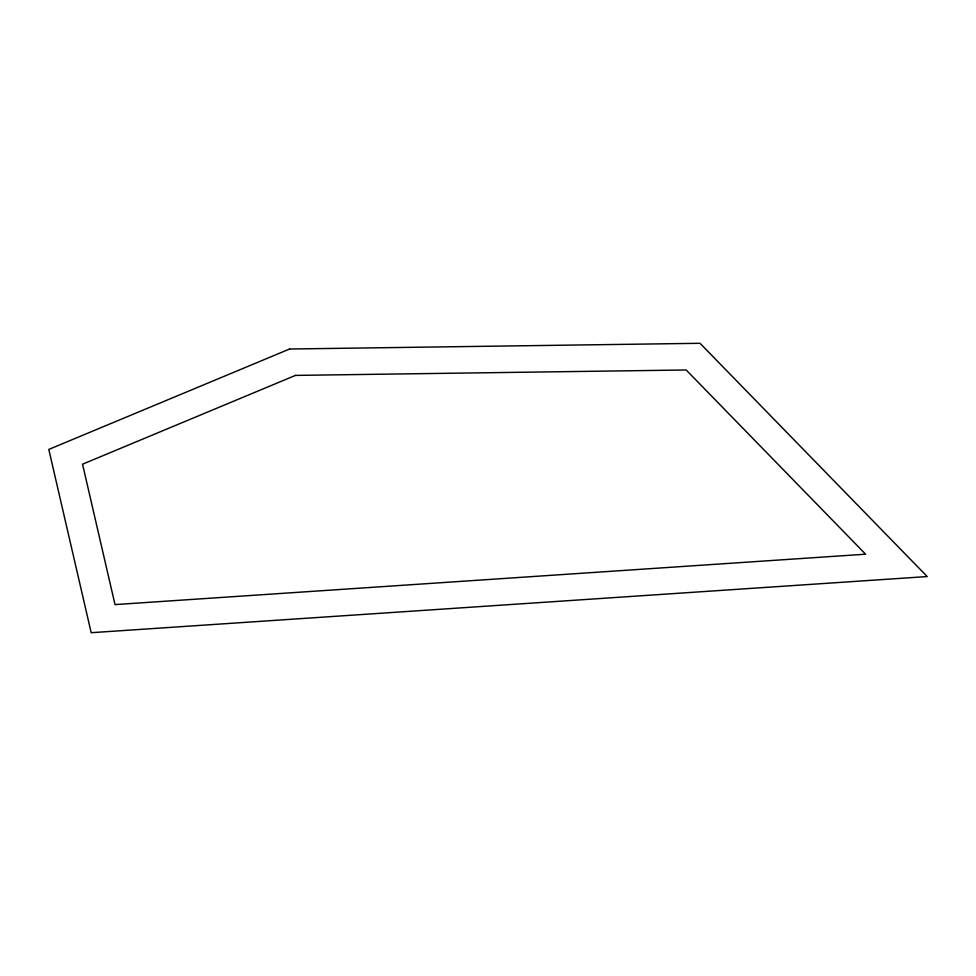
<?xml version="1.0" encoding="UTF-8"?>
<svg xmlns="http://www.w3.org/2000/svg" width="976" height="976" viewBox="0 0 976 976"><rect width="100%" height="100%" fill="white"/><g stroke="black" fill="none" stroke-linecap="round" stroke-linejoin="round"><path stroke-width="1.46" d="M289.616 349.018L48.8 449.424L91.183 632.704L927.2 576.56L700.024 343.296L289.616 349.018M295.472 375.406L82.545 464.198L115.009 604.595L865.602 554.197L686.177 369.977L295.472 375.406"/></g></svg>
